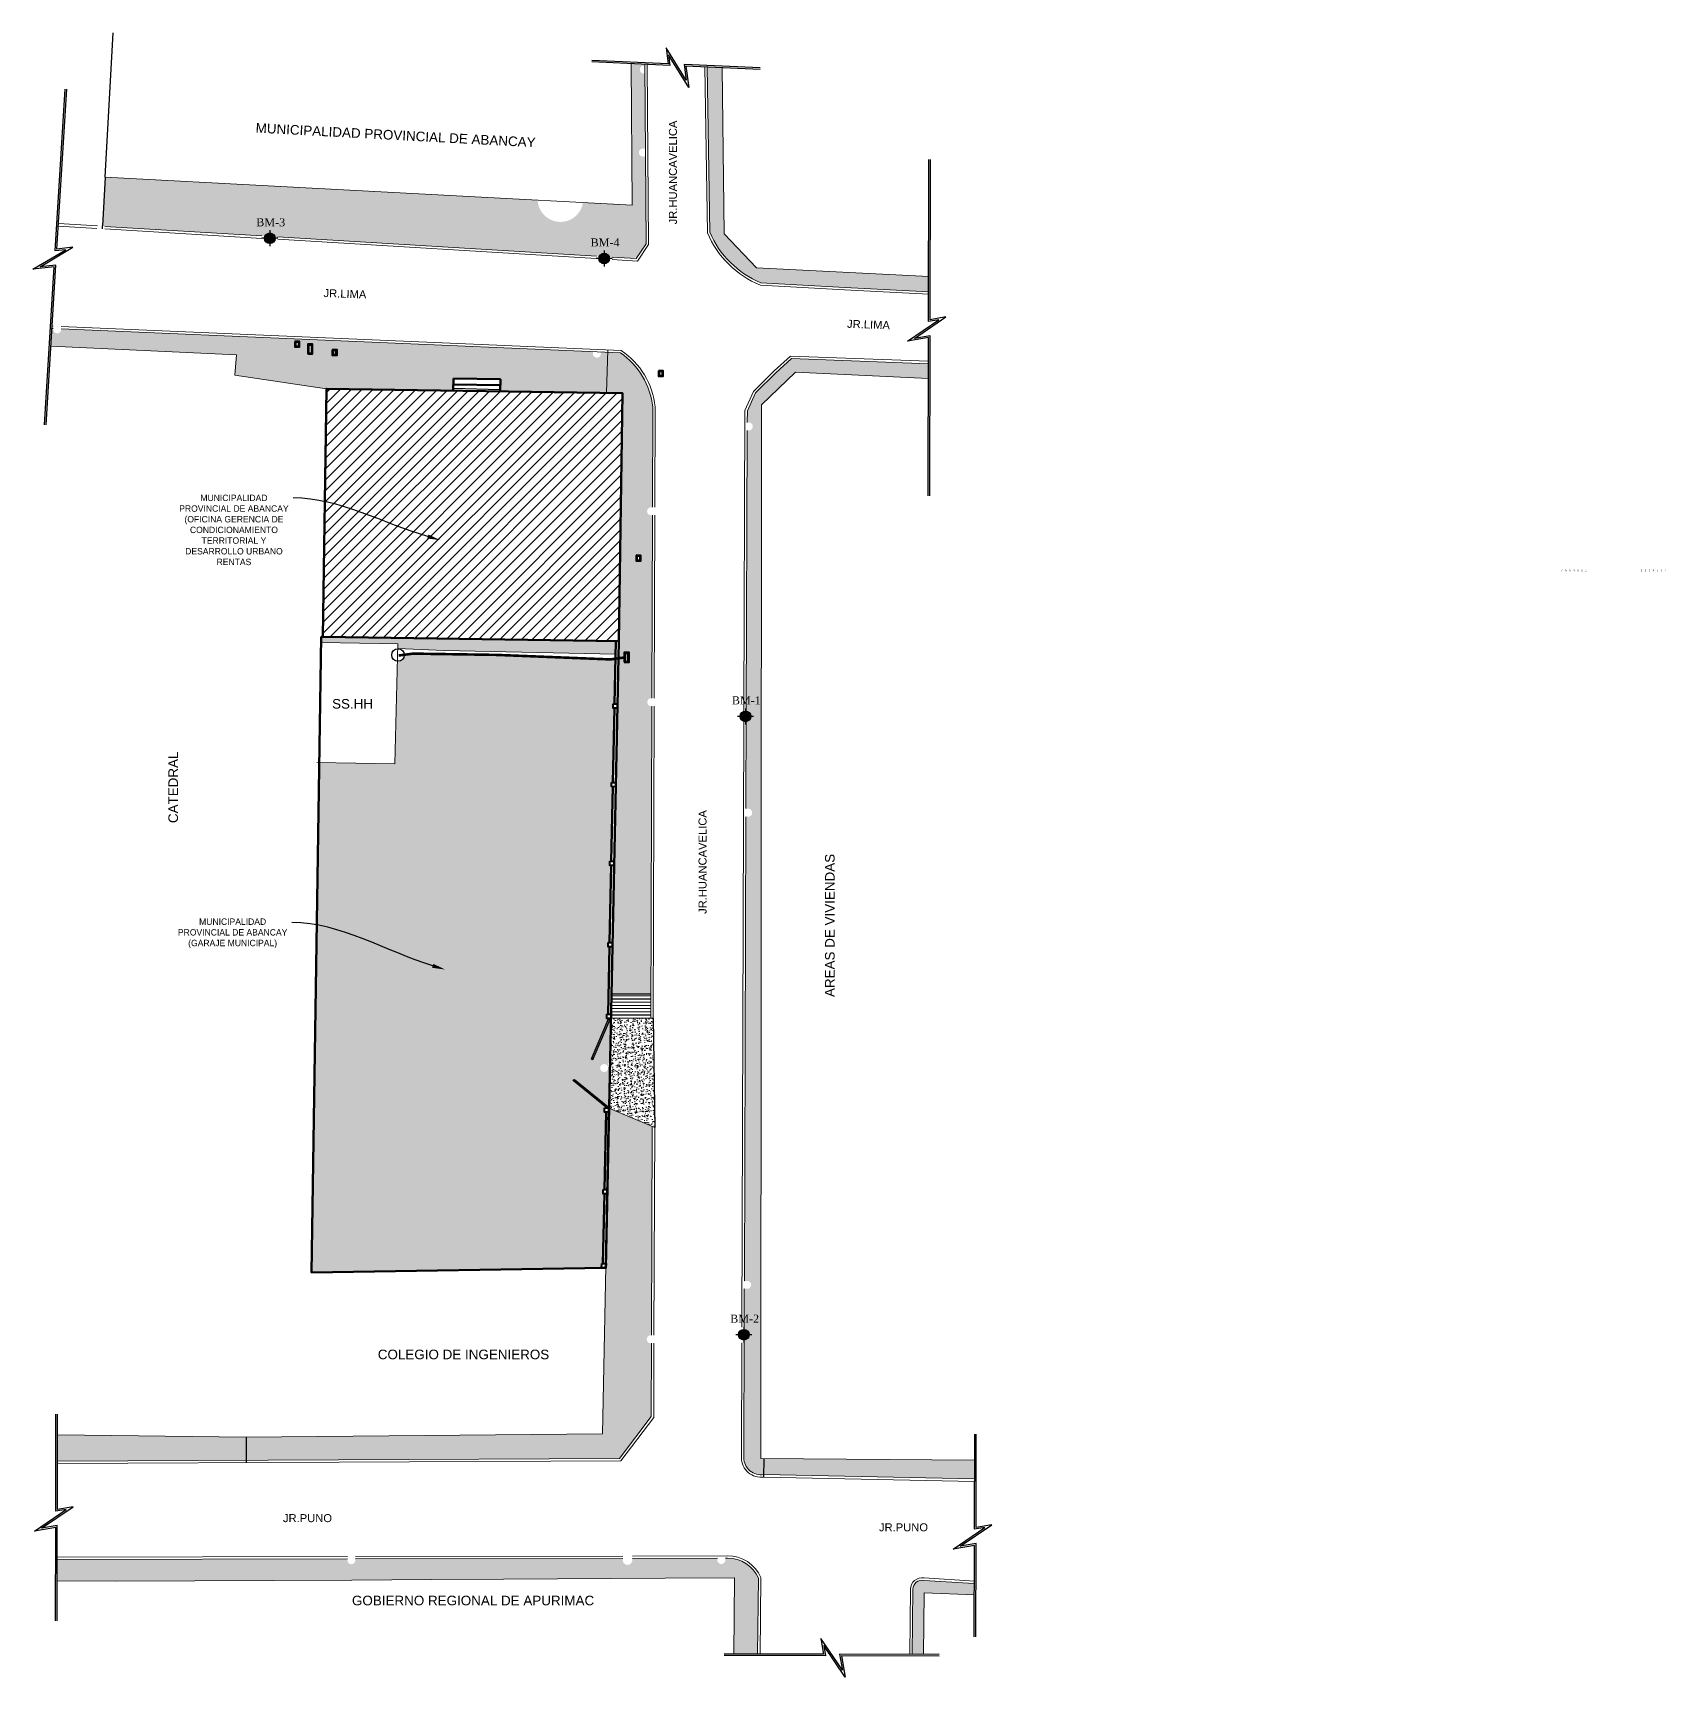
# Model space of a CAD drawing. Header units: metres. Extents: x 728653 to 730306, y 8491233 to 8491524.
# Drawn here: x 729519.7 to 729621.7, y 8491320.8 to 8491423.5 of the extents above; entities that cross this region are included whole.
import ezdxf
from ezdxf import colors
from ezdxf.entities.mleader import LeaderData, LeaderLine
from ezdxf.math import Vec2, Vec3

# ---------------------------------------------------------------- set-up
doc = ezdxf.new("R2010")
doc.units = ezdxf.units.M
for name, color, linetype, lineweight in [('CAJA AGUA', 7, 'Continuous', 40), ('CALLES', 5, 'Continuous', 18), ('COLUMNAS', 5, 'Continuous', 40), ('COTAS @ 0.05', 42, 'Continuous', 5), ('HACH', 7, 'Continuous', 0), ('MUROS', 252, 'Continuous', 50), ('T-CERCOS', 7, 'CERCO', 20), ('TEXTO', 255, 'Continuous', 0), ('TEXTO @ 0.2', 255, 'Continuous', 0)]:
    doc.layers.add(name, color=color, linetype=linetype, lineweight=lineweight)
doc.layers.add('V-NODE-TEXT', color=11, linetype='Continuous')
doc.styles.add('Arial', font='arial.ttf')
doc.styles.get("Standard").update_dxf_attribs({"font": 'arial.ttf'})
doc.styles.add('Titulo', font='BRITANIC.TTF')
doc.linetypes.add('CERCO', pattern='A,0.3,-0.2,["X",Standard,S=0.1,R=0,X=-0.1,Y=-0.06],-0.1', length=0.6000000000000001)
pattern_1 = [(0, (-12.8279999998631, 1.75620000064373), (0, 0.2032), []), (90, (-12.8279999998631, 1.75620000064373), (-0.2032, 0.2032), [0.2032, -0.2032])]
pattern_2 = [(49.99999999999999, (-12.8279999998631, 1.75620000064373), (0.546554006988012, -0.04781725661670926), [0.05715000000000001, -0.62865]), (355, (-12.8279999998631, 1.75620000064373), (-0.105730264274908, 0.5731705357171054), [0.04572, -0.50292175251]), (100.4514447, (-12.7824539788631, 1.75221524014373), (0.4408237412710598, 0.5253532557365853), [0.0485700264, -0.5342707337999999]), (46.18420000000001, (-12.8279999998631, 1.90860000064373), (0.8132371226763897, -0.1261269837981814), [0.085725, -0.942975]), (96.63555760999996, (-12.7602302998631, 1.89808950064373), (0.712212402154509, 0.7422783737931646), [0.07285506942, -0.80140682448]), (351.1841511700001, (-12.8279999998631, 1.90860000064373), (0.7122124021949311, 0.742278373756598), [0.06857990121, -0.75437919576]), (21, (-12.7517999998631, 1.87050000064373), (0.4548431738073975, -0.3067955945612628), [0.05715000000000001, -0.62865]), (326.0000000000001, (-12.7517999998631, 1.87050000064373), (0.1854060850429412, 0.5525638983669579), [0.04572, -0.5029199999999999]), (71.45144499999999, (-12.7138964020631, 1.84493370094373), (0.6402492578361485, 0.2457683066577157), [0.04857002640000001, -0.5342698128]), (37.50000000000001, (-12.8279999998631, 1.75620000064373), (0.00926580975177545, 0.2536651166194593), [0, -0.496824, 0, -0.51054, 0, -0.5048250000000001]), (7.499999999999999, (-12.8279999998631, 1.75620000064373), (0.2004589875309172, 0.3005417244543586), [0, -0.291084, 0, -0.485394, 0, -0.192405]), (327.5, (-12.9979259998631, 1.75620000064373), (0.4067717855006142, -0.01718623197802033), [0, -0.1905, 0, -0.59436, 0, -0.78867]), (317.5, (-13.0741259998631, 1.75620000064373), (0.4443875441580541, 0.07627947309999909), [0, -0.24765, 0, -0.394716, 0, -0.56007])]

# ---------------------------------------------------------------- blocks, each defined once
blk = doc.blocks.new('*U197', base_point=(729534.4843763601, 8491410.672016803, 2397.286))
at = {"layer": 'V-NODE-TEXT', "color": 7, "linetype": 'ByBlock', "insert": (729533.6343763601, 8491411.922016803, 2397.286), "char_height": 0.5, "attachment_point": 1}
blk.add_mtext('{\\fTimes New Roman|b0|i0|c0|p18;\\C7;BM-3}', dxfattribs=at)
blk = doc.blocks.new('*U198', base_point=(729534.4843763601, 8491410.672016803, 2397.286))
at = {"color": 6, "linetype": 'ByBlock', "lineweight": -2}
blk.add_blockref('*U197', (729534.4843763601, 8491410.672016803, 2397.286), dxfattribs=at)
blk = doc.blocks.new('*U200', base_point=(729555.3736390928, 8491409.412756905, 2397.35))
at = {"layer": 'V-NODE-TEXT', "color": 7, "linetype": 'ByBlock', "insert": (729554.5236390928, 8491410.662756905, 2397.35), "char_height": 0.5, "attachment_point": 1}
blk.add_mtext('{\\fTimes New Roman|b0|i0|c0|p18;\\C7;BM-4}', dxfattribs=at)
blk = doc.blocks.new('*U201', base_point=(729555.3736390928, 8491409.412756905, 2397.35))
at = {"color": 6, "linetype": 'ByBlock', "lineweight": -2}
blk.add_blockref('*U200', (729555.3736390928, 8491409.412756905, 2397.35), dxfattribs=at)
blk = doc.blocks.new('*U203', base_point=(729564.0977776526, 8491342.178273488, 2391.863))
at = {"layer": 'V-NODE-TEXT', "color": 7, "linetype": 'ByBlock', "insert": (729563.2477776526, 8491343.428273488, 2391.863), "char_height": 0.5, "attachment_point": 1}
blk.add_mtext('{\\fTimes New Roman|b0|i0|c0|p18;\\C7;BM-2}', dxfattribs=at)
blk = doc.blocks.new('*U204', base_point=(729564.0977776526, 8491342.178273488, 2391.863))
at = {"color": 6, "linetype": 'ByBlock', "lineweight": -2}
blk.add_blockref('*U203', (729564.0977776526, 8491342.178273488, 2391.863), dxfattribs=at)
blk = doc.blocks.new('*U206', base_point=(729564.2023147538, 8491380.80613671, 2395.023))
at = {"layer": 'V-NODE-TEXT', "color": 7, "linetype": 'ByBlock', "insert": (729563.3523147538, 8491382.05613671, 2395.023), "char_height": 0.5, "attachment_point": 1}
blk.add_mtext('{\\fTimes New Roman|b0|i0|c0|p18;\\C7;BM-1}', dxfattribs=at)
blk = doc.blocks.new('*U207', base_point=(729564.2023147538, 8491380.80613671, 2395.023))
at = {"color": 6, "linetype": 'ByBlock', "lineweight": -2}
blk.add_blockref('*U206', (729564.2023147538, 8491380.80613671, 2395.023), dxfattribs=at)

msp = doc.modelspace()

# ---------------------------------------------------------------- hatches: boundary and pattern name
at = {"true_color": 0xff0000}
h = msp.add_hatch(color=1, dxfattribs=at)
h.dxf.hatch_style = 1
h.paths.add_polyline_path([(729534.8177096935, 8491410.672016803, 0.4142135623730951), (729534.4843763601, 8491411.005350137), (729534.4843763601, 8491410.672016803)])
h.paths.add_polyline_path([(729534.1510430267, 8491410.672016803, 0.4142135623730951), (729534.4843763601, 8491410.33868347), (729534.4843763601, 8491410.672016803)])
at = {"true_color": 0xffffff}
h = msp.add_hatch(color=7, dxfattribs=at)
h.dxf.hatch_style = 1
h.paths.add_polyline_path([(729534.1510430267, 8491410.672016803), (729534.4843763601, 8491410.672016803), (729534.4843763601, 8491411.005350137, 0.4142135623730951)])
h.paths.add_polyline_path([(729534.4843763601, 8491410.33868347, 0.4142135623730951), (729534.8177096935, 8491410.672016803), (729534.4843763601, 8491410.672016803)])
at = {"true_color": 0xff0000}
h = msp.add_hatch(color=1, dxfattribs=at)
h.dxf.hatch_style = 1
h.paths.add_polyline_path([(729555.7069724262, 8491409.412756905, 0.4142135623730951), (729555.3736390928, 8491409.746090239), (729555.3736390928, 8491409.412756905)])
h.paths.add_polyline_path([(729555.0403057594, 8491409.412756905, 0.4142135623730951), (729555.3736390928, 8491409.079423571), (729555.3736390928, 8491409.412756905)])
at = {"true_color": 0xffffff}
h = msp.add_hatch(color=7, dxfattribs=at)
h.dxf.hatch_style = 1
h.paths.add_polyline_path([(729555.0403057594, 8491409.412756905), (729555.3736390928, 8491409.412756905), (729555.3736390928, 8491409.746090239, 0.4142135623730951)])
h.paths.add_polyline_path([(729555.3736390928, 8491409.079423571, 0.4142135623730951), (729555.7069724262, 8491409.412756905), (729555.3736390928, 8491409.412756905)])
at = {"true_color": 0xff0000}
h = msp.add_hatch(color=1, dxfattribs=at)
h.dxf.hatch_style = 1
h.paths.add_polyline_path([(729564.5356480872, 8491380.80613671, 0.4142135623730951), (729564.2023147538, 8491381.139470045), (729564.2023147538, 8491380.80613671)])
h.paths.add_polyline_path([(729563.8689814204, 8491380.80613671, 0.4142135623730951), (729564.2023147538, 8491380.472803377), (729564.2023147538, 8491380.80613671)])
at = {"true_color": 0xffffff}
h = msp.add_hatch(color=7, dxfattribs=at)
h.dxf.hatch_style = 1
h.paths.add_polyline_path([(729563.8689814204, 8491380.80613671), (729564.2023147538, 8491380.80613671), (729564.2023147538, 8491381.139470045, 0.4142135623730951)])
h.paths.add_polyline_path([(729564.2023147538, 8491380.472803377, 0.4142135623730951), (729564.5356480872, 8491380.80613671), (729564.2023147538, 8491380.80613671)])
at = {"true_color": 0xff0000}
h = msp.add_hatch(color=1, dxfattribs=at)
h.dxf.hatch_style = 1
h.paths.add_polyline_path([(729564.4311109859, 8491342.178273488, 0.4142135623730951), (729564.0977776526, 8491342.511606822), (729564.0977776526, 8491342.178273488)])
h.paths.add_polyline_path([(729563.7644443192, 8491342.178273488, 0.4142135623730951), (729564.0977776526, 8491341.844940154), (729564.0977776526, 8491342.178273488)])
at = {"true_color": 0xffffff}
h = msp.add_hatch(color=7, dxfattribs=at)
h.dxf.hatch_style = 1
h.paths.add_polyline_path([(729563.7644443192, 8491342.178273488), (729564.0977776526, 8491342.178273488), (729564.0977776526, 8491342.511606822, 0.4142135623730951)])
h.paths.add_polyline_path([(729564.0977776526, 8491341.844940154, 0.4142135623730951), (729564.4311109859, 8491342.178273488), (729564.0977776526, 8491342.178273488)])
at = {"layer": 'HACH'}
h = msp.add_hatch(dxfattribs=at)
h.set_pattern_fill('AR-CONC', color=9, scale=0.003)
h.set_pattern_definition(pattern_2)
edge = h.paths.add_edge_path()
edge.add_line((729562.7363654884, 8491421.330677742), (729561.8087488028, 8491421.371288277))
edge.add_line((729561.8087488028, 8491421.371288277), (729561.9699624401, 8491411.04894449))
edge.add_arc((729567.4314169773, 8491413.383658418), 5.939560151199589, 203.1461943941389, 247.5442855875268)
edge.add_line((729565.1626877922, 8491407.894465156), (729570.4024991882, 8491407.594267787))
edge.add_line((729570.4024991882, 8491407.594267787), (729575.6468578413, 8491407.321762761))
edge.add_line((729575.6468578413, 8491407.321762761), (729575.6490085428, 8491408.293002693))
edge.add_line((729575.6490085428, 8491408.293002693), (729564.8902907836, 8491408.8268828))
edge.add_line((729564.8902907836, 8491408.8268828), (729562.8643392279, 8491410.948494691))
edge.add_line((729562.8643392279, 8491410.948494691), (729562.7363654884, 8491421.330677742))
h.paths.add_polyline_path([(729547.3339599308, 8491413.258780237), (729524.1913721685, 8491414.487624912), (729524.0246555954, 8491411.422817055), (729533.9847006948, 8491410.819037396), (729547.3263501079, 8491410.010264298)])
edge = h.paths.add_edge_path()
edge.add_arc((729557.792290194, 8491416.026417306), 0.2500000006391422, 180.0000004268868, 310.1578112166764, ccw=False)
edge.add_arc((729557.7922901921, 8491416.026417306), 0.2499999987194315, 50.81208754718642, 180.0000004268868, ccw=False)
edge.add_line((729557.9502566414, 8491416.220186757), (729557.9100404109, 8491420.971534401))
edge.add_arc((729557.8497378601, 8491421.214152625), 0.2500000001594279, 180, 283.95797852447333, ccw=False)
edge.add_arc((729557.8497378622, 8491421.214152621), 0.2500000022118911, 77.01192175692228, 179.9999991462264, ccw=False)
edge.add_line((729557.9059249399, 8491421.457756836), (729557.9052103424, 8491421.542182982))
edge.add_line((729557.9052103424, 8491421.542182982), (729557.0680362573, 8491421.57883399))
edge.add_line((729557.0680362573, 8491421.57883399), (729557.1250087091, 8491412.73888686))
edge.add_line((729557.1250087091, 8491412.73888686), (729554.0468685203, 8491412.902332548))
edge.add_arc((729552.6385491799, 8491413.120186875), 1.425069778032812, 234.6088859638019, 351.2065568690451, ccw=False)
edge.add_arc((729552.6385491777, 8491413.12018687), 1.425069773814534, 181.7156249313457, 234.6088859495551, ccw=False)
edge.add_line((729551.2141182158, 8491413.07752195), (729548.0640658741, 8491413.220012456))
edge.add_line((729548.0640658741, 8491413.220012456), (729547.3338731222, 8491413.221722972))
edge.add_line((729547.3338731222, 8491413.221722972), (729547.3263501079, 8491410.010264298))
edge.add_line((729547.3263501079, 8491410.010264298), (729555.0659982533, 8491409.541085487))
edge.add_arc((729555.3736390925, 8491409.4127569), 0.3333333353230547, 15.704786660241382, 157.35714369117, ccw=False)
edge.add_line((729555.6945288065, 8491409.502983857), (729555.8738160492, 8491409.492115432))
edge.add_line((729555.8738160492, 8491409.492115432), (729557.1875930943, 8491409.412474042))
edge.add_arc((729557.3752776674, 8491409.247324113), 0.2499999960706883, 75.92148825666641, 138.6543726145249, ccw=False)
edge.add_line((729557.4360904797, 8491409.489814937), (729558.0001711705, 8491410.32303337))
edge.add_line((729558.0001711705, 8491410.32303337), (729557.9535139705, 8491415.835349532))
edge = h.paths.add_edge_path()
edge.add_line((729547.3120431893, 8491403.902861604), (729521.445270475, 8491405.018891085))
edge.add_arc((729521.1987337769, 8491404.977422327), 0.2500000027990668, 0, 9.548070542790299, ccw=False)
edge.add_arc((729521.1987337797, 8491404.977422327), 0.25, -180, 0, ccw=False)
edge.add_arc((729521.1987337795, 8491404.977422325), 0.2499999997671694, 165.5109071833784, 179.9999995731132, ccw=False)
edge.add_line((729520.9566849577, 8491405.03997125), (729520.8736738417, 8491405.043552788))
edge.add_line((729520.8736738417, 8491405.043552788), (729520.8050233037, 8491403.930065578))
edge.add_line((729520.8050233037, 8491403.930065578), (729532.4082407804, 8491403.387596298))
edge.add_line((729532.4082407804, 8491403.387596298), (729532.3008003173, 8491402.122831907))
edge.add_line((729532.3008003173, 8491402.122831907), (729538.0210724886, 8491401.27110754))
edge.add_line((729538.0210724886, 8491401.27110754), (729545.9370190812, 8491401.152608573))
edge.add_line((729545.9370190812, 8491401.152608573), (729545.9483947427, 8491401.912523434))
edge.add_line((729545.9483947427, 8491401.912523434), (729547.3059085514, 8491401.892201923))
edge.add_line((729547.3059085514, 8491401.892201923), (729547.3120431893, 8491403.902861604))
h.paths.add_polyline_path([(729538.6831966144, 8491403.36070109), (729538.3831973498, 8491403.361365406), (729538.3839723836, 8491403.711364547), (729538.6839716481, 8491403.71070023)], flags=16)
h.paths.add_polyline_path([(729538.6338610515, 8491403.660811072), (729538.633307456, 8491403.410811687), (729538.4333079464, 8491403.411254564), (729538.4338615419, 8491403.66125395)], flags=0)
h.paths.add_polyline_path([(729537.1453974595, 8491403.453106584), (729536.845398195, 8491403.453770898), (729536.8467268242, 8491404.053769426), (729537.1467260887, 8491404.053105112)], flags=16)
h.paths.add_polyline_path([(729537.0955083012, 8491403.503217181), (729536.8955087916, 8491403.503660059), (729536.8966159825, 8491404.003658831), (729537.0966154921, 8491404.003215954)], flags=0)
h.paths.add_polyline_path([(729536.3393471936, 8491403.882892543), (729536.0393479291, 8491403.883556858), (729536.0401229628, 8491404.233555999), (729536.3401222273, 8491404.232891684)], flags=16)
h.paths.add_polyline_path([(729536.2894580353, 8491403.93300314), (729536.0894585256, 8491403.933446016), (729536.0900121211, 8491404.183445401), (729536.2900116307, 8491404.183002526)], flags=0)
edge = h.paths.add_edge_path()
edge.add_line((729555.5918756602, 8491403.54562581), (729555.1443539867, 8491403.564934263))
edge.add_arc((729554.9161295249, 8491403.462887248), 0.2499999964444499, -4.2688691337389173e-07, 24.091062639765426, ccw=False)
edge.add_arc((729554.9161295218, 8491403.462887246), 0.25, -180, 0, ccw=False)
edge.add_arc((729554.9161295237, 8491403.462887246), 0.2500000018626451, 150.9679154125937, 180, ccw=False)
edge.add_line((729554.6975425006, 8491403.584212076), (729547.3120431893, 8491403.902861604))
edge.add_line((729547.3120431893, 8491403.902861604), (729547.3059085514, 8491401.892201923))
edge.add_line((729547.3059085514, 8491401.892201923), (729548.8888577812, 8491401.868505724))
edge.add_line((729548.8888577812, 8491401.868505724), (729548.8774821198, 8491401.108590864))
edge.add_line((729548.8774821198, 8491401.108590864), (729555.5073150152, 8491401.021716554))
edge.add_line((729555.5073150152, 8491401.021716554), (729555.5918756602, 8491403.54562581))
h = msp.add_hatch(dxfattribs=at)
h.set_pattern_fill('AR-B816', color=256, scale=0.001)
h.set_pattern_definition(pattern_1)
h.paths.add_polyline_path([(729558.3866780091, 8491393.383168273, -0.5162690484364277), (729558.054363998, 8491393.619228441, -0.5181919241878596), (729558.3881089252, 8491393.854784777), (729558.4071418672, 8491400.12786349, 0.2207439462301544), (729556.3861342778, 8491403.511357289), (729555.5918756602, 8491403.54562581), (729555.5073150152, 8491401.021716554), (729556.5190000001, 8491400.9942), (729556.2869963892, 8491385.495936397), (729556.2651516958, 8491384.433534963), (729556.6284386107, 8491384.483201532), (729556.6291133675, 8491384.787916431), (729556.9291126321, 8491384.787252117), (729556.9277840029, 8491384.187253589), (729556.6277847383, 8491384.187917903), (729556.6284386107, 8491384.483201532), (729556.2651516958, 8491384.433534963), (729556.204022381, 8491381.46055334), (729556.2017159122, 8491381.321031678), (729556.201153779, 8491381.321040887), (729556.1029589216, 8491376.545402432), (729556.1007342037, 8491376.410826), (729556.1001919948, 8491376.41083488), (729556.0018395282, 8491371.627531217), (729555.9996148103, 8491371.492954787), (729555.9990726016, 8491371.492963668), (729555.8972458305, 8491366.540689632), (729555.895021113, 8491366.406113222), (729555.8944789043, 8491366.406122103), (729555.8337000967, 8491363.45018716), (729558.2958869435, 8491363.459286738), (729558.3504446489, 8491381.440993441, -0.4501298365699599), (729558.0702556922, 8491381.689164001, -0.4519554891994804), (729558.3519500114, 8491381.937146803)])
h.paths.add_polyline_path([(729557.6697992616, 8491390.515626008), (729557.3697999971, 8491390.516290322), (729557.3705750308, 8491390.866289465), (729557.6705742953, 8491390.86562515)], flags=16)
h.paths.add_polyline_path([(729557.6199101033, 8491390.565736603), (729557.4199105937, 8491390.56617948), (729557.4204641891, 8491390.816178866), (729557.6204636988, 8491390.815735988)], flags=0)
h = msp.add_hatch(dxfattribs=at)
h.set_pattern_fill('AR-B816', color=256, scale=0.001)
h.set_pattern_definition(pattern_1)
h.paths.add_polyline_path([(729565.1974042933, 8491400.263980908), (729567.3209430099, 8491402.311283601), (729575.6348595244, 8491401.903416831), (729575.6369316085, 8491402.839153755), (729567.0756540365, 8491403.16274764), (729566.0958193117, 8491402.273498142), (729564.8372980932, 8491401.017913345), (729564.3185313024, 8491399.88919046), (729564.3159708712, 8491399.150804743, -0.5267923402412314), (729564.6560501467, 8491398.917597273, -0.5290093097320829), (729564.3143557135, 8491398.685020123), (729564.2535009411, 8491381.13551656, -0.3697465212635742), (729564.5356480872, 8491380.80613671, -0.3717186153821067), (729564.2512154182, 8491380.476409798), (729564.2322183412, 8491374.99796894, -0.5992879893094292), (729564.6210564843, 8491374.790065188, -0.6016469251696271), (729564.2307798405, 8491374.583129296), (729564.1298243462, 8491345.469244897, -0.6702536605772514), (729564.5576115389, 8491345.293484509, -0.672769273336761), (729564.1286097006, 8491345.118961325), (729564.1200248813, 8491342.643242322), (729564.1195659493, 8491342.510893963, -0.3951821841845995), (729564.4311109859, 8491342.178273488, -0.3971881220550397), (729564.1172586592, 8491341.845509905), (729564.0917583848, 8491334.49165519, 0.4566055611790909), (729565.3563300753, 8491333.435362674), (729565.3645879563, 8491334.442180349), (729565.1526534227, 8491334.443918629)])
h.paths.add_polyline_path([(729563.1105209835, 8491342.6435763), (729565.1243998588, 8491342.6435763), (729565.1243998588, 8491343.711168224), (729563.1105209835, 8491343.711168224)], flags=9)
h.paths.add_polyline_path([(729563.2150580847, 8491381.271439523), (729565.22893696, 8491381.271439523), (729565.22893696, 8491382.339031447), (729563.2150580847, 8491382.339031447)], flags=9)
h = msp.add_hatch(dxfattribs=at)
h.set_pattern_fill('ANSI31', color=256, scale=0.15)
h.set_pattern_definition([(45, (0, 0), (-0.3367596045400932, 0.3367596045400932), [])])
h.paths.add_polyline_path([(729556.5190000001, 8491400.9942), (729538.0210724886, 8491401.27110754), (729537.7890688778, 8491385.772843946), (729556.2869963894, 8491385.49593641)])
h = msp.add_hatch(dxfattribs=at)
h.set_pattern_fill('AR-CONC', color=9, scale=0.003)
h.set_pattern_definition(pattern_2)
h.paths.add_polyline_path([(729556.0970147059, 8491385.49878037), (729547.2692402067, 8491385.63092908), (729547.2674619743, 8491384.871829096), (729556.0803154394, 8491384.68662318)])
h.paths.add_polyline_path([(729547.2692402067, 8491385.63092908), (729537.7890688778, 8491385.772843946), (729537.6890800808, 8491385.774340743), (729537.6839395126, 8491385.43094143), (729542.4782773994, 8491385.329253117), (729542.4716139038, 8491385.054679254), (729545.3623602152, 8491384.911865631), (729547.2674619743, 8491384.871829096)])
h = msp.add_hatch(dxfattribs=at)
h.set_pattern_fill('DOTS', color=9, scale=0.25)
h.set_pattern_definition([(0, (-12.8279999998631, 1.75620000064373), (0.1984375, 0.396875), [0, -0.396875])])
h.paths.add_polyline_path([(729547.2669833461, 8491384.6675101), (729543.4360000001, 8491384.726200001), (729542.8813864345, 8491384.654071651, -0.4558277874321096), (729542.4521133472, 8491384.251145585), (729542.2967097978, 8491377.847636836), (729537.5715625843, 8491377.923958207), (729537.0945521041, 8491346.058790432), (729547.1769198076, 8491346.220775755)])
h.paths.add_polyline_path([(729555.9102158223, 8491376.413946858), (729555.8307709415, 8491376.415248234), (729555.8352203812, 8491376.684401039), (729555.9157496744, 8491376.683081904), (729556.0111776064, 8491381.324152865), (729555.9317526502, 8491381.325453915), (729555.9362020898, 8491381.594606718), (729556.0167114587, 8491381.59328791), (729556.0745758137, 8491384.407480486), (729555.7580000001, 8491384.3642), (729548.6580000002, 8491384.646200001), (729547.2669833461, 8491384.6675101), (729547.1769198076, 8491346.220775755), (729555.2117678061, 8491346.349865219), (729555.216362183, 8491346.627785485), (729555.2977367176, 8491346.626452504), (729555.3873908335, 8491350.986717943), (729555.3079459526, 8491350.98801932), (729555.3123953923, 8491351.257172124), (729555.3929246857, 8491351.25585299), (729555.4919632875, 8491356.072526354), (729555.3972291396, 8491356.074078182), (729555.4016785792, 8491356.343230987), (729555.6716418369, 8491356.33880877), (729555.7189821856, 8491358.833623698), (729555.6212083893, 8491358.833623698, -1), (729555.1212083893, 8491358.833623698, -1), (729555.6212083893, 8491358.833623698), (729555.7189821856, 8491358.833623698), (729555.7112618324, 8491359.08575934, -0.9905581058724036), (729555.6112708317, 8491359.086707944, -1.009531893254541), (729555.7112618324, 8491359.08575934), (729555.777762299, 8491361.931276629), (729555.5330394652, 8491361.935285404), (729555.5374889048, 8491362.204438208), (729555.6180181982, 8491362.203119073), (729555.7045027317, 8491366.40923408), (729555.625057851, 8491366.410535457), (729555.6295072905, 8491366.679688262), (729555.710036584, 8491366.678369127), (729555.8090964289, 8491371.496075645), (729555.7296515482, 8491371.497377021), (729555.7341009878, 8491371.766529826), (729555.8146302812, 8491371.765210692)])
h.paths.add_polyline_path([(729554.6763855072, 8491359.402349826, -1), (729554.5763855071, 8491359.402349826, -1)], flags=16)
h.paths.add_polyline_path([(729555.6706803134, 8491356.390764149, -1), (729555.5706803133, 8491356.390764149, -1)], flags=16)
h.paths.add_polyline_path([(729552.5087083448, 8491358.571123699), (729554.8087083448, 8491358.571123699), (729554.8087083448, 8491359.0961237), (729552.5087083448, 8491359.0961237)], flags=24)
h = msp.add_hatch(dxfattribs=at)
h.set_pattern_fill('AR-CONC', color=9, scale=0.003)
h.set_pattern_definition(pattern_2)
h.paths.add_polyline_path([(729558.4413175347, 8491361.947438518), (729555.8030138224, 8491361.93153433), (729555.8030027272, 8491361.930863168), (729555.8024605185, 8491361.93087205), (729555.6873397791, 8491356.33205513), (729558.5304255461, 8491355.121633466)])
h = msp.add_hatch(dxfattribs=at)
h.set_pattern_fill('AR-B816', color=256, scale=0.001)
h.set_pattern_definition(pattern_1)
h.paths.add_polyline_path([(729558.3312423077, 8491341.646135055, -0.4740797010154166), (729558.0315768316, 8491341.891152075, -0.47631664911595), (729558.3330294638, 8491342.13580004), (729558.3806572651, 8491355.185396148), (729555.6873397791, 8491356.33205513), (729555.5801339323, 8491351.11817349), (729555.5779092149, 8491350.983597085), (729555.5773670061, 8491350.983605966), (729555.4821791247, 8491346.3542097), (729555.2730545858, 8491335.990799628), (729547.1527730926, 8491335.912915895), (729547.149234716, 8491334.402437525), (729556.3286403941, 8491334.4459405), (729558.3144986295, 8491337.05851541)])
h.paths.add_polyline_path([(729547.1527730926, 8491335.912915895), (729532.9955268209, 8491335.77713006), (729533.0023594924, 8491334.335392753), (729547.149234716, 8491334.402437525)])
h = msp.add_hatch(dxfattribs=at)
h.set_pattern_fill('AR-CONC', color=9, scale=0.003)
h.set_pattern_definition(pattern_2)
h.paths.add_polyline_path([(729547.1346607815, 8491328.181049855), (729539.8140193609, 8491328.166595126, -0.07955124965383427), (729539.8265174768, 8491328.088538382, -1), (729539.3265174768, 8491328.088538382, -0.07855782238524678), (729539.3387091971, 8491328.165656617), (729521.1978938452, 8491328.129837269), (729521.1949322745, 8491326.792415235), (729524.9026016751, 8491326.788028847), (729539.6027782152, 8491326.851477198), (729544.5948611946, 8491326.883422896), (729547.1316449939, 8491326.893656693)])
h.paths.add_polyline_path([(729563.0714674311, 8491328.21251735), (729562.9151634476, 8491328.212208726, -0.1187682805324644), (729562.9425958795, 8491328.098350579, -1), (729562.4425958795, 8491328.098350579, -0.1177672142238992), (729562.469580419, 8491328.211328914), (729557.1133044517, 8491328.200752856, -0.08793756574055937), (729557.1315799466, 8491328.097644646, -1), (729556.5315799465, 8491328.097644646, -0.08694276010078249), (729556.549450462, 8491328.199639518), (729547.1346607815, 8491328.181049855), (729547.1316449939, 8491326.893656693), (729549.0759122109, 8491326.901500184), (729559.1830911542, 8491326.971119199), (729563.5161381047, 8491326.987524217), (729563.4673579307, 8491322.225151049), (729564.9611888692, 8491322.221843129), (729565.009858336, 8491326.97340803, 0.3006897602135125)])
h.paths.add_polyline_path([(729578.5020152681, 8491326.63564504), (729575.3404816756, 8491326.831107477, 0.4662756620811), (729574.6590811823, 8491326.266756907), (729574.6174308031, 8491322.200460467), (729575.3166988211, 8491322.198912017), (729575.3560762684, 8491326.043303758), (729578.5004668748, 8491325.936402766)])
h.paths.add_polyline_path([(729578.5190630457, 8491334.334287835), (729565.3645879563, 8491334.442180349), (729565.35631458, 8491333.433473455), (729578.5164766817, 8491333.166306134)])
h.paths.add_polyline_path([(729532.9955268209, 8491335.77713006), (729521.2151580305, 8491335.92620815), (729521.2115116109, 8491334.279513648), (729533.0023594924, 8491334.335392753)])

# ---------------------------------------------------------------- linework, layer by layer
for p, q in [((729524.1913721685, 8491414.487624912), (729524.6818671606, 8491423.504562322)), ((729524.0156465126, 8491411.257200003), (729524.0256543929, 8491411.441178294)), ((729558.2931217909, 8491362.54791843), (729555.8148132481, 8491362.531638443)), ((729558.2937286295, 8491362.747926733), (729555.8189262161, 8491362.731669776)), ((729558.2943354681, 8491362.947935034), (729555.8230391842, 8491362.93170111)), ((729558.2949423067, 8491363.147943337), (729555.8271521522, 8491363.131732445)), ((729558.2955491453, 8491363.34795164), (729555.8312651203, 8491363.33176378)), ((729558.2958869435, 8491363.459286738), (729555.8337000967, 8491363.45018716)), ((729558.4413005845, 8491361.947438415), (729555.7777636857, 8491361.931382118)), ((729558.2919081136, 8491362.147901827), (729555.8063207305, 8491362.131574024)), ((729558.2925149521, 8491362.347910129), (729555.8107002801, 8491362.331607113)), ((729555.4042713611, 8491346.46708381), (729555.4042743806, 8491346.467257861))]:
    msp.add_line(p, q)
for points in [[(729565.1263588883, 8491421.226045184), (729560.4791368294, 8491421.429497937), (729560.6543878493, 8491420.097116664), (729559.3945269154, 8491422.123774786), (729559.4800937733, 8491421.473235475), (729554.5989012085, 8491421.686931327)], [(729565.1265805177, 8491421.326131267), (729560.3644492682, 8491421.53461468), (729560.494858206, 8491420.543154389), (729559.2349972741, 8491422.569812512), (729559.3654062122, 8491421.57835222), (729554.6032749626, 8491421.786835635)], [(729520.402400097, 8491399.024704993), (729521.0104343628, 8491408.88680365), (729519.67514119, 8491408.735327842), (729521.7239322092, 8491409.958867004), (729521.0719711562, 8491409.884908466), (729521.6946727608, 8491419.984906122)], [(729520.5022105786, 8491399.018551312), (729521.1175785138, 8491408.999599472), (729520.123951401, 8491408.8868823), (729522.1727424201, 8491410.110421458), (729521.179115307, 8491409.997704286), (729521.7944832422, 8491419.978752442)], [(729575.6186611365, 8491394.588351846), (729575.6405410568, 8491404.46915226), (729574.3165863461, 8491404.238725044), (729576.2891804515, 8491405.581656618), (729575.6427554385, 8491405.46914981), (729575.6651631582, 8491415.588300359)], [(729575.7186608913, 8491394.588130409), (729575.7408047112, 8491404.58810589), (729574.7556148493, 8491404.41663888), (729576.7282089549, 8491405.759570451), (729575.7430190931, 8491405.58810344), (729575.765162913, 8491415.588078922)], [(729524.1913721685, 8491414.487624912), (729524.0256543941, 8491411.441178313)], [(729548.8800219294, 8491401.201970551), (729545.9405362117, 8491401.281920848)], [(729554.5803514838, 8491359.421865685), (729555.6367622624, 8491361.901945543)], [(729555.7292503073, 8491361.86391974), (729554.6721355544, 8491359.382177241)], [(729555.7777590276, 8491361.931136642), (729555.671641836, 8491356.338808721)], [(729558.4413037814, 8491361.948492043), (729558.5304255461, 8491355.121633466)], [(729555.5496383467, 8491356.333279207), (729553.45304343, 8491358.028600328)], [(729553.5093384943, 8491358.110863693), (729555.6124967978, 8491356.411053335)], [(729521.0894280341, 8491324.306854125), (729521.1023519866, 8491330.14320973), (729519.778397276, 8491329.91278251), (729521.7509913815, 8491331.255714087), (729521.1045663684, 8491331.143207278), (729521.1180181204, 8491337.217913017)], [(729521.189427789, 8491324.306632686), (729521.2026156412, 8491330.262163358), (729520.2174257792, 8491330.090696346), (729522.1900198847, 8491331.433627918), (729521.2048300229, 8491331.262160907), (729521.2180178752, 8491337.217691578)], [(729532.9955268209, 8491335.77713006), (729533.0030703633, 8491334.185394438)], [(729578.4946318283, 8491323.301341483), (729578.5072918809, 8491329.018522019), (729577.1833371704, 8491328.7880948), (729579.1559312758, 8491330.131026374), (729578.5095062627, 8491330.018519567), (729578.522694115, 8491335.974050239)], [(729578.5946315831, 8491323.301120045), (729578.6075555355, 8491329.137475647), (729577.6223656735, 8491328.966008635), (729579.5949597791, 8491330.30894021), (729578.6097699173, 8491330.137473196), (729578.6226938698, 8491335.9738288)], [(729565.355084237, 8491333.283467526), (729565.3645879563, 8491334.44218035)], [(729576.3039391874, 8491322.09672564), (729570.2006059659, 8491322.110240785), (729570.4310331837, 8491320.786286075), (729569.088101609, 8491322.75888018), (729569.2006084176, 8491322.112455165), (729562.8589250612, 8491322.126498109)], [(729576.3041606256, 8491322.196725395), (729570.0816523366, 8491322.210504439), (729570.2531193489, 8491321.225314576), (729568.9101877761, 8491323.197908683), (729569.0816547883, 8491322.21271882), (729562.8591464993, 8491322.226497864)]]:
    msp.add_lwpolyline(points)
at = {"flags": 128}
for points, elevation in [([(729534.4843763601, 8491411.172016803), (729534.4843763601, 8491410.172016803)], 2397.286), ([(729534.9843763601, 8491410.672016803), (729533.9843763601, 8491410.672016803)], 2397.286), ([(729555.3736390928, 8491409.912756905), (729555.3736390928, 8491408.912756905)], 2397.35), ([(729555.8736390928, 8491409.412756905), (729554.8736390928, 8491409.412756905)], 2397.35), ([(729564.2023147538, 8491381.30613671), (729564.2023147538, 8491380.30613671)], 2395.023), ([(729564.7023147538, 8491380.80613671), (729563.7023147538, 8491380.80613671)], 2395.023), ([(729564.5977776526, 8491342.178273488), (729563.5977776526, 8491342.178273488)], 2391.863), ([(729564.0977776526, 8491342.678273488), (729564.0977776526, 8491341.678273488)], 2391.863)]:
    msp.add_lwpolyline(points, dxfattribs=dict(at, elevation=elevation))
for centre, radius in [((729534.4843763601, 8491410.672016803, 2397.286), 0.3333333333333333), ((729555.3736390928, 8491409.412756905, 2397.35), 0.3333333333333333), ((729542.4916802094, 8491384.63912597, 2394.924), 0.3899927118327469), ((729564.2023147538, 8491380.80613671, 2395.023), 0.3333333333333333), ((729555.6830062845, 8491361.882932642), 0.05), ((729554.6263855072, 8491359.402349826), 0.05), ((729553.4844817993, 8491358.067480002), 0.05), ((729555.5810675713, 8491356.372166272), 0.05), ((729564.0977776526, 8491342.178273488, 2391.863), 0.3333333333333333)]:
    msp.add_circle(centre, radius)
at = {"layer": 'CAJA AGUA'}
for points in [[(729536.0401229628, 8491404.233555999), (729536.0393479291, 8491403.883556858), (729536.3393471936, 8491403.882892543), (729536.3401222273, 8491404.232891684)], [(729536.0900121211, 8491404.183445401), (729536.0894585256, 8491403.933446016), (729536.2894580353, 8491403.93300314), (729536.2900116307, 8491404.183002526)], [(729536.845398195, 8491403.453770898), (729537.1453974595, 8491403.453106584), (729537.1467260887, 8491404.053105112), (729536.8467268242, 8491404.053769426)], [(729536.8955087916, 8491403.503660059), (729537.0955083012, 8491403.503217181), (729537.0966154921, 8491404.003215954), (729536.8966159825, 8491404.003658831)], [(729538.3839723836, 8491403.711364547), (729538.3831973498, 8491403.361365406), (729538.6831966144, 8491403.36070109), (729538.6839716481, 8491403.71070023)], [(729538.4338615419, 8491403.66125395), (729538.4333079464, 8491403.411254564), (729538.633307456, 8491403.410811687), (729538.6338610515, 8491403.660811072)], [(729558.7631234332, 8491402.402234111), (729558.7623483995, 8491402.05223497), (729559.062347664, 8491402.051570656), (729559.0631226978, 8491402.401569797)], [(729558.8130125916, 8491402.352123514), (729558.8124589961, 8491402.102124128), (729559.0124585057, 8491402.101681253), (729559.0130121012, 8491402.351680638)], [(729557.3705750308, 8491390.866289465), (729557.3697999971, 8491390.516290322), (729557.6697992616, 8491390.515626008), (729557.6705742953, 8491390.86562515)], [(729557.4204641891, 8491390.816178866), (729557.4199105937, 8491390.56617948), (729557.6199101033, 8491390.565736603), (729557.6204636988, 8491390.815735988)], [(729556.6277847383, 8491384.187917903), (729556.9277840029, 8491384.187253589), (729556.9291126321, 8491384.787252117), (729556.6291133675, 8491384.787916431)], [(729556.6778953349, 8491384.237807062), (729556.8778948445, 8491384.237364186), (729556.8790020355, 8491384.737362958), (729556.6790025259, 8491384.737805834)]]:
    msp.add_lwpolyline(points, close=True, dxfattribs=at)
at = {"layer": 'CALLES'}
for points in [[(729557.0680362573, 8491421.57883399), (729557.1250087091, 8491412.73888686), (729524.1913721685, 8491414.487624912)], [(729558.0552713217, 8491421.535613399), (729558.150561016, 8491410.277609862), (729557.4522752658, 8491409.246153602), (729555.873483326, 8491409.341860244)], [(729557.9052103424, 8491421.542182982), (729558.0001711705, 8491410.32303337), (729557.3759993978, 8491409.40105282), (729555.8738160492, 8491409.492115432)], [(729575.6490085428, 8491408.293002693), (729564.8902907836, 8491408.8268828), (729562.8643392279, 8491410.948494691), (729562.7363654884, 8491421.330677744)], [(729523.6785005768, 8491411.293525675), (729521.2680164846, 8491411.439649638)], [(729523.7182268822, 8491411.441392817), (729521.2770928488, 8491411.589374784)], [(729533.9847006948, 8491410.819037396), (729524.1785005768, 8491411.413490945)], [(729533.9843679715, 8491410.668782208), (729524.1785005768, 8491411.263215588)], [(729554.8860782322, 8491409.55199227), (729534.9843763601, 8491410.758436885)], [(729554.8736150932, 8491409.40247243), (729534.9842362045, 8491410.608170023)], [(729520.9487337797, 8491405.040314306), (729520.8764401546, 8491405.043433435)], [(729520.9487337797, 8491405.190453855), (729520.8829059333, 8491405.193294017)], [(729538.0210724886, 8491401.27110754), (729532.3008003173, 8491402.122831907), (729532.4082407804, 8491403.387596298), (729520.8050233038, 8491403.930065578)], [(729555.5968986504, 8491403.695548642), (729555.5073034825, 8491401.021372333)], [(729564.1034617511, 8491381.124474887), (729564.1686450663, 8491399.922258137), (729564.7122655683, 8491401.105057253), (729565.9923869378, 8491402.382191801), (729567.0201647781, 8491403.3149521), (729575.637263976, 8491402.989248302)], [(729564.3160291011, 8491399.167597273), (729564.3185313024, 8491399.88919046), (729564.8372980932, 8491401.017913345), (729566.0958193117, 8491402.273498142), (729567.0756540365, 8491403.16274764), (729575.631598414, 8491402.839355337)], [(729578.5190630457, 8491334.334287835), (729565.1526534227, 8491334.443918629), (729565.1974042933, 8491400.263980908), (729567.3209430099, 8491402.311283601), (729575.6348595244, 8491401.903416831)], [(729564.2535009411, 8491381.13551656), (729564.314295298, 8491398.667597273)], [(729558.3519561318, 8491381.939164001), (729558.3866357147, 8491393.369228441)], [(729558.5019568222, 8491381.939164001), (729558.5366364052, 8491393.369228441)], [(729537.6839395126, 8491385.43094143), (729542.4782773994, 8491385.329253117), (729542.2967097978, 8491377.847636836), (729537.417872338, 8491377.926440638)], [(729542.4716139039, 8491385.054679254), (729545.3623602152, 8491384.911865631), (729556.0803154394, 8491384.68662318)], [(729558.2913044718, 8491361.948947152), (729558.3504390982, 8491381.439164001)], [(729558.4413037814, 8491361.948492043), (729558.5004397887, 8491381.439164001)], [(729564.2323643144, 8491375.040065188), (729564.2535009411, 8491381.13551656)], [(729563.9700058692, 8491342.638019651), (729564.1012564119, 8491380.488491746)], [(729564.1300817799, 8491345.543484509), (729564.2306305112, 8491374.540065188)], [(729558.4413037814, 8491361.948492043), (729558.2913012749, 8491361.947893525)], [(729555.6716405124, 8491356.33873897), (729558.5304255461, 8491355.121633466), (729558.4830499965, 8491342.141152075)], [(729558.3806642545, 8491355.187311204), (729558.3330489974, 8491342.141152075)], [(729521.2151580305, 8491335.92620815), (729532.9955268209, 8491335.77713006), (729555.2730545858, 8491335.990799628), (729555.4842503224, 8491346.46336088)], [(729555.3943027669, 8491346.466744669), (729555.3943073412, 8491346.467247484)], [(729564.1200248813, 8491342.643242322), (729564.1283479767, 8491345.043484509)], [(729558.331224121, 8491341.641152075), (729558.3144986295, 8491337.05851541), (729556.3286403941, 8491334.4459405), (729521.2104685745, 8491334.279508704)], [(729558.48122512, 8491341.641152075), (729558.4643142943, 8491337.007735452), (729556.403305071, 8491334.296292666), (729521.2111794456, 8491334.12951039)], [(729539.3265174768, 8491328.315632837), (729521.1982260053, 8491328.279838217)], [(729539.3265174768, 8491328.165632544), (729521.1985221823, 8491328.12983851)], [(729556.5315799465, 8491328.349604527), (729539.8265174768, 8491328.316620097)], [(729556.5315799465, 8491328.199604232), (729539.8265174768, 8491328.166619802)], [(729562.4425958795, 8491328.211275633), (729557.1315799466, 8491328.200788941)], [(729521.1949322745, 8491326.792415235), (729524.9026016751, 8491326.788028847), (729539.6027782152, 8491326.851477198), (729544.5948611946, 8491326.883422896), (729549.0759122109, 8491326.901500184), (729559.1830911542, 8491326.971119199), (729563.5161381047, 8491326.987524217)], [(729563.4673579307, 8491322.225151049), (729563.5161381047, 8491326.987524217)], [(729575.3166988211, 8491322.198912017), (729575.3560762684, 8491326.043303758)], [(729575.3560762684, 8491326.043303758), (729578.5004668748, 8491325.936402766)]]:
    msp.add_lwpolyline(points, dxfattribs=at)
for points in [[(729575.6465252733, 8491407.171577679), (729570.3943174263, 8491407.444490561), (729565.1289725079, 8491407.746150786, -0.1984526127886991), (729561.8212039495, 8491411.015483465), (729561.6586327003, 8491421.377860276)], [(729575.6543090055, 8491407.321375588), (729570.4024991882, 8491407.594267787), (729565.1626877922, 8491407.894465156, -0.1961835504812279), (729561.9699624401, 8491411.04894449), (729561.8087488028, 8491421.371288277)], [(729558.5381534387, 8491393.869228441), (729558.5571653458, 8491400.135374244, 0.2235191886450301), (729556.4349015489, 8491403.659392761), (729521.4487337797, 8491405.168881208)], [(729558.3881527482, 8491393.869228441), (729558.4071418672, 8491400.12786349, 0.2207439462301544), (729556.3861342778, 8491403.511357289), (729521.4487337797, 8491405.01874166)], [(729578.5191890254, 8491333.16625107), (729565.3456788871, 8491333.433689373, -0.4536210749882994), (729564.0917583848, 8491334.49165519), (729564.1200248813, 8491342.643242322)], [(729578.5161444701, 8491333.016281972), (729565.355084237, 8491333.283467526, -0.4508042630213324), (729563.9417538245, 8491334.490600137), (729563.9666788497, 8491341.678562567)], [(729565.1111933353, 8491322.221510962), (729565.1601783617, 8491327.003883725, 0.304610548298157), (729563.0701817664, 8491328.362515107), (729557.1315799466, 8491328.350789236)], [(729564.9612012034, 8491322.223047303), (729565.009858336, 8491326.97340803, 0.3006897602135099), (729563.0714674311, 8491328.21251735), (729562.9425958795, 8491328.212262891)], [(729574.467426337, 8491322.200792637), (729574.509136405, 8491326.272916444, -0.4601610113127309), (729575.3581511443, 8491326.98030146), (729578.5023480149, 8491326.78591087)], [(729574.6174184689, 8491322.199256293), (729574.6591258064, 8491326.27111352, -0.463981577378932), (729575.3404816756, 8491326.831107477), (729578.4930919085, 8491326.636196727)]]:
    msp.add_lwpolyline(points, format="xyb", dxfattribs=at)
at = {"layer": 'COLUMNAS'}
for points in [[(729555.9362020898, 8491381.594606718), (729556.2061653472, 8491381.590184499), (729556.2017159122, 8491381.321031678), (729555.9317526502, 8491381.325453915)], [(729555.8352203812, 8491376.684401039), (729556.1051836386, 8491376.679978821), (729556.1007342037, 8491376.410826), (729555.8307709415, 8491376.415248234)], [(729555.7341009878, 8491371.766529826), (729556.0040642454, 8491371.762107609), (729555.9996148103, 8491371.492954787), (729555.7296515482, 8491371.497377021)], [(729555.6295072905, 8491366.679688262), (729555.899470548, 8491366.675266044), (729555.895021113, 8491366.406113222), (729555.625057851, 8491366.410535457)], [(729555.5374889048, 8491362.204438208), (729555.8074521624, 8491362.20001599), (729555.8030027272, 8491361.930863168), (729555.5330394652, 8491361.935285404)], [(729555.4016785792, 8491356.343230987), (729555.6716418368, 8491356.33880877), (729555.6671924016, 8491356.069655947), (729555.3972291396, 8491356.074078182)], [(729555.3123953923, 8491351.257172124), (729555.5823586498, 8491351.252749907), (729555.5779092149, 8491350.983597085), (729555.3079459526, 8491350.98801932)], [(729555.216362183, 8491346.627785485), (729555.4863254405, 8491346.623363268), (729555.4818760054, 8491346.354210446), (729555.2119127434, 8491346.35863268)]]:
    msp.add_lwpolyline(points, close=True, dxfattribs=at)
at = {"layer": 'MUROS'}
for p, q in [((729556.0167114587, 8491381.59328791), (729556.0970147059, 8491385.498780368)), ((729555.9157496744, 8491376.683081904), (729556.0111776064, 8491381.324152865)), ((729555.8146302812, 8491371.765210692), (729555.9102158223, 8491376.413946858)), ((729555.710036584, 8491366.678369127), (729555.8090964289, 8491371.496075645)), ((729555.6180181982, 8491362.203119073), (729555.7045027317, 8491366.40923408)), ((729555.4842503224, 8491346.46336088), (729555.6716418369, 8491356.33880877)), ((729555.3929246857, 8491351.25585299), (729555.4919632875, 8491356.072526354)), ((729555.2977367176, 8491346.626452504), (729555.3873908335, 8491350.986717943)), ((729555.2922192761, 8491346.358115582), (729555.2922028654, 8491346.357317457)), ((729555.2942845199, 8491346.466965575), (729555.29427517, 8491346.46647284))]:
    msp.add_line(p, q, dxfattribs=at)
for points in [[(729545.9483947427, 8491401.912523434), (729545.9370190812, 8491401.152608573)], [(729545.9427069119, 8491401.532566004), (729548.8831699506, 8491401.488548294)], [(729545.9483947427, 8491401.912523434), (729548.8888577813, 8491401.868505724)], [(729548.8888577812, 8491401.868505724), (729548.8774821198, 8491401.108590864)], [(729537.6890800808, 8491385.774340743), (729537.0945521041, 8491346.058790432), (729555.4821791247, 8491346.3542097), (729556.2869963894, 8491385.495936407), (729537.7890688778, 8491385.772843946)]]:
    msp.add_lwpolyline(points, dxfattribs=at)
for points in [[(729556.2869963892, 8491385.495936397), (729556.5190000001, 8491400.9942), (729538.0210724886, 8491401.27110754), (729537.7890688778, 8491385.772843944), (729537.6890800808, 8491385.774340743), (729537.0945521041, 8491346.058790432), (729555.4821791247, 8491346.3542097)], [(729556.2869963894, 8491385.49593641), (729537.7890688778, 8491385.772843946), (729538.0210724886, 8491401.27110754), (729556.5190000001, 8491400.9942)]]:
    msp.add_lwpolyline(points, close=True, dxfattribs=at)
at = {"layer": 'T-CERCOS', "linetype": 'CERCO', "ltscale": 10, "const_width": 0.16}
msp.add_lwpolyline([(729542.5279309823, 8491384.608104223), (729543.4360000001, 8491384.726200001), (729548.6580000002, 8491384.646200001), (729555.7580000001, 8491384.3642), (729556.6650000002, 8491384.488200001)], dxfattribs=at)

# ---------------------------------------------------------------- block references
at = {"color": 6, "linetype": 'ByBlock', "lineweight": -2}
for name, p in [('*U198', (729534.4843763601, 8491410.672016803, 2397.286)), ('*U201', (729555.3736390928, 8491409.412756905, 2397.35)), ('*U207', (729564.2023147538, 8491380.80613671, 2395.023)), ('*U204', (729564.0977776526, 8491342.178273488, 2391.863))]:
    msp.add_blockref(name, p, dxfattribs=at)

# ---------------------------------------------------------------- texts
at = {"layer": 'COTAS @ 0.05', "char_height": 0.125, "attachment_point": 1}
for s, insert in [('7', (729615.1659160345, 8491389.998415234)), ('6', (729615.4159160345, 8491389.998415234)), ('5', (729615.6659160345, 8491389.998415234)), ('4', (729615.9159160345, 8491389.998415234)), ('3', (729616.1659160345, 8491389.998415234)), ('2', (729616.4159160345, 8491389.998415234)), ('1', (729616.6659160345, 8491389.998415234)), ('1', (729620.1372419472, 8491389.998415234)), ('2', (729620.3872419472, 8491389.998415234)), ('3', (729620.6372419472, 8491389.998415234)), ('4', (729620.8872419472, 8491389.998415234)), ('5', (729621.1372419472, 8491389.998415234)), ('6', (729621.3872419472, 8491389.998415234)), ('7', (729621.6372419472, 8491389.998415234))]:
    msp.add_mtext_dynamic_manual_height_columns(s, width=0.08347112015462699, gutter_width=0.625, heights=[0], dxfattribs=dict(at, insert=insert))
at = {"layer": 'TEXTO', "style": 'Arial'}
for s, height, rotation, p in [('JR.HUANCAVELICA', 0.5, 90, (729559.917753283, 8491411.543457743, -2393.5)), ('MUNICIPALIDAD PROVINCIAL DE ABANCAY', 0.6, 357, (729533.5827899264, 8491417.275467664, -2393.5)), ('JR.LIMA', 0.5, 358, (729537.8276017724, 8491407.005061839, 3.5)), ('JR.LIMA', 0.5, 358, (729570.5404673298, 8491405.085317107, -2393.5)), ('CATEDRAL', 0.6, 90, (729528.7406840385, 8491374.13856052, 1)), ('JR.HUANCAVELICA', 0.5, 90, (729561.7675965945, 8491368.46417871)), ('AREAS DE VIVIENDAS', 0.6, 90, (729569.770827813, 8491363.272812016, -2393.5))]:
    msp.add_text(s, height=height, rotation=rotation, dxfattribs=at).set_placement(p)
for s, height, p in [('SS.HH', 0.6, (729538.3704507214, 8491381.290312901)), ('COLEGIO DE INGENIEROS', 0.6, (729541.2264580212, 8491340.643901845, -2393.5)), ('JR.PUNO', 0.5, (729535.3016770392, 8491330.468368584, -2393.5)), ('JR.PUNO', 0.5, (729572.5413598566, 8491329.894806577, -4784.5)), ('GOBIERNO REGIONAL DE APURIMAC', 0.6, (729539.6125969102, 8491325.271729926, -2393.5))]:
    msp.add_text(s, height=height, dxfattribs=at).set_placement(p)

# ---------------------------------------------------------------- leaders
at = {"layer": 'TEXTO @ 0.2'}
ml = msp.add_multileader_mtext('Standard', dxfattribs=at)
ml.set_content('MUNICIPALIDAD\\PPROVINCIAL DE ABANCAY\\P(OFICINA GERENCIA DE \\PCONDICIONAMIENTO\\PTERRITORIAL Y\\PDESARROLLO URBANO\\PRENTAS ', color=1, style='Titulo')
ml.set_leader_properties()
ml.build(insert=Vec2(0, 0))
ml.multileader.update_dxf_attribs({"leader_type": 2, "has_text_frame": 1, "arrow_head_size": 0.8, "scale": 0.2})
ctx = ml.context
ctx.base_point, ctx.scale, ctx.char_height, ctx.arrow_head_size, ctx.landing_gap_size, ctx.plane_origin = Vec3(729528.5447607756, 8491394.451733155), 0.2, 0.4, 0.8, 0.4, Vec3(729545.1196269597, 8491391.821582377)
ctx.text_align_type = 1
notes = []
notes.append((ctx, [(0, (1, 1, 0), (729537.5323065631, 8491394.451733155), (-1, 0), 1.6, [(0, [(729545.1196269597, 8491391.821582377)], 0, [])])]))
ctx.mtext.insert, ctx.mtext.alignment, ctx.mtext.flow_direction = Vec3(729532.2385336694, 8491394.65539616), 2, 5
ml = msp.add_multileader_mtext('Standard', dxfattribs=at)
ml.set_content('MUNICIPALIDAD\\P\\pxqc;PROVINCIAL DE ABANCAY\\P(GARAJE MUNICIPAL)', color=1, style='Titulo')
ml.set_leader_properties()
ml.build(insert=Vec2(0, 0))
ml.multileader.update_dxf_attribs({"leader_type": 2, "has_text_frame": 1, "arrow_head_size": 0.8, "scale": 0.2})
ctx = ml.context
ctx.base_point, ctx.scale, ctx.char_height, ctx.arrow_head_size, ctx.landing_gap_size, ctx.plane_origin = Vec3(729528.4636123516, 8491367.924774772), 0.2, 0.4, 0.8, 0.4, Vec3(729545.4233972387, 8491364.990131719)
ctx.text_align_type = 1
notes.append((ctx, [(0, (1, 1, 0), (729537.451158139, 8491367.924774772), (-1, 0), 1.6, [(0, [(729545.4233972387, 8491364.990131719)], 0, [])])]))
ctx.mtext.insert, ctx.mtext.alignment, ctx.mtext.flow_direction = Vec3(729532.1573852453, 8491368.181478068), 2, 5
for ctx, leaders in notes:
    for number, flags, end, landing, length, lines in leaders:
        leader = LeaderData()
        leader.index, (leader.has_last_leader_line, leader.has_dogleg_vector, leader.attachment_direction) = number, flags
        leader.last_leader_point, leader.dogleg_vector, leader.dogleg_length = Vec3(end), Vec3(landing), length
        for number, points, colour, breaks in lines:
            line = LeaderLine()
            line.index, line.vertices, line.color, line.breaks = number, Vec3.list(points), colors.encode_raw_color(colour), breaks
            leader.lines.append(line)
        ctx.leaders.append(leader)

doc.saveas('drawing.dxf')
